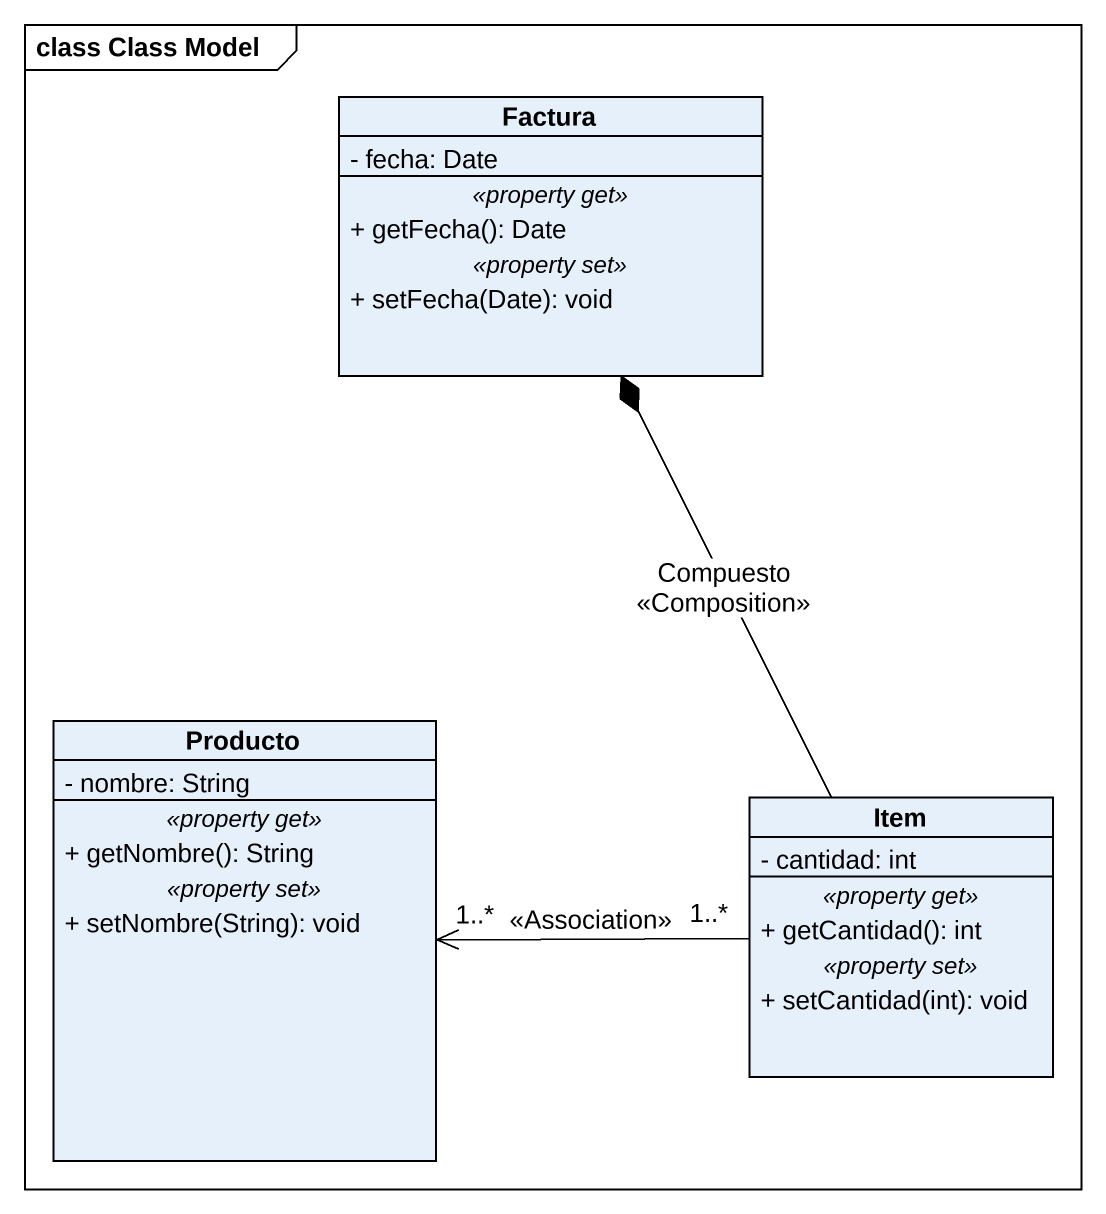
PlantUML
@startuml
mainframe class Class Model
hide circle
hide empty members
skinparam classAttributeIconSize 0
class Factura {
  - fecha: Date
  .. <<property get>> ..
  + getFecha(): Date
  .. <<property set>> ..
  + setFecha(Date): void
}
class Producto {
  - nombre: String
  .. <<property get>> ..
  + getNombre(): String
  .. <<property set>> ..
  + setNombre(String): void
}
class Item {
  - cantidad: int
  .. <<property get>> ..
  + getCantidad(): int
  .. <<property set>> ..
  + setCantidad(int): void
}
Producto "1..*" <-right- "1..*" Item : <<Association>>
Item -up-* Factura : Compuesto\n<<Composition>>
@enduml
